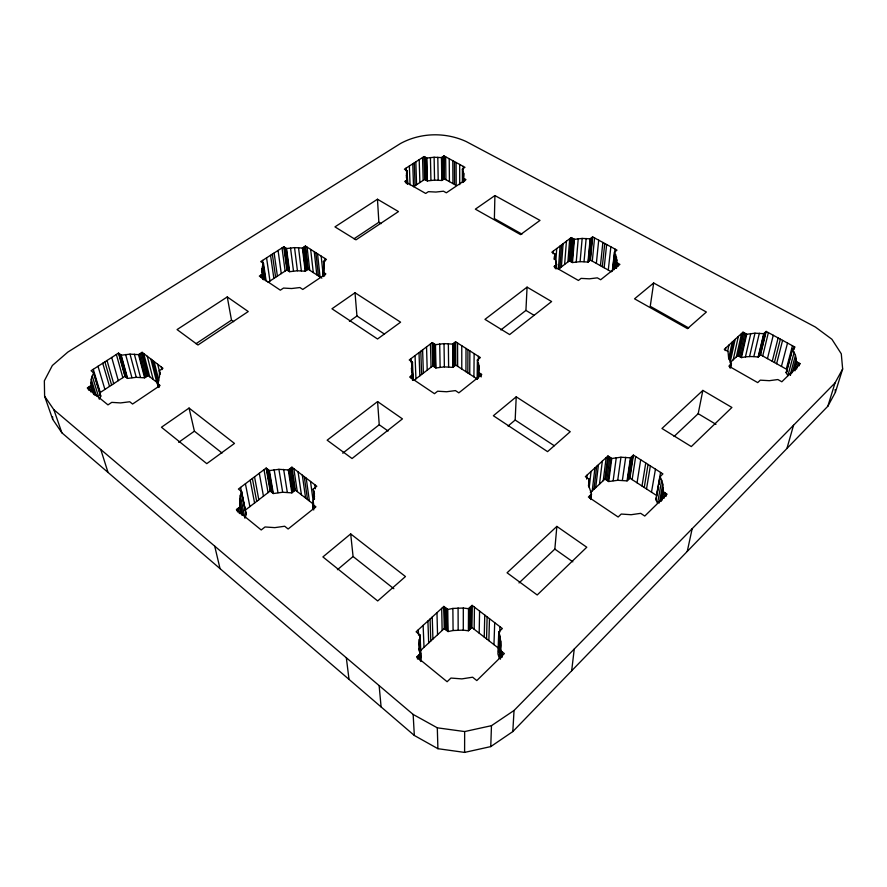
<?xml version="1.0" encoding="UTF-8"?>
<svg xmlns="http://www.w3.org/2000/svg" width="887" height="887" viewBox="0 0 887 887"><rect width="100%" height="100%" fill="white"/><g stroke="black" fill="none" stroke-linecap="round" stroke-linejoin="round"><path stroke-width="1.33" d="M462.393 182.522L462.393 169.04L464.965 167.321L444.032 155.924L441.46 157.598L434.109 157.254L426.824 158.052L424.075 156.544L404.405 169.195L407.155 170.736L407.676 184.23M462.792 176.868L462.792 171.468M463.092 182.09L463.713 173.486L462.393 169.04M463.28 182.035L463.291 171.235M463.313 169.129L463.313 166.423M463.535 180.981L463.546 178.276M498.76 631.987L500.157 636.456L499.292 658.309L497.929 653.885L498.76 631.987L502.341 628.539L472.106 605.355L471.895 627.475L468.38 630.79L463.291 630.125L463.313 608.038L452.869 608.427L447.758 609.48L443.822 606.42L416.114 631.81L420.061 634.981L421.026 656.835L420.36 660.227M463.713 177.533L463.713 173.486M464.522 181.525L464.522 178.819M464.6 752.409L464.655 731.564L491.465 725.677L514.039 710.476L835.044 382.896L842.65 368.97L841.286 353.813L831.917 339.277L815.408 327.059L466.163 141.532C445.429 131.986 420.538 132.551 400.458 143.539L67.878 352.061L52.344 365.511L44.35 380.811L44.605 396.201L52.677 419.307L61.857 432.789L414.329 735.467L437.912 748.695L464.6 752.409L490.766 746.599L512.808 731.575L827.848 406.224L835.388 392.32L842.65 368.97M465.941 371.697L466.008 348.414M467.837 372.928L467.937 349.644M469.733 374.159L469.866 350.875M468.38 630.79L468.513 608.704L472.106 605.355M468.935 630.269L469.079 608.183M470.143 629.127L470.321 607.03M471.341 627.985L471.551 605.876M473.913 376.875L474.135 353.603M474.168 629.249L474.445 607.14M477.151 379.093L477.383 359.934L480.388 357.583L455.652 341.817L452.647 344.112L444.021 343.613L435.473 344.688L432.235 342.604L409.229 359.978L412.477 362.129L413.198 379.913M477.616 378.727L477.649 375.988M477.705 371.886L477.805 363.67M478.37 360.444L478.426 356.33M477.383 359.934L479.013 366.087L478.37 372.374L481.763 374.569L458.834 392.852L455.441 390.602L446.582 391.744L437.635 391.211L434.475 393.684L409.661 377.019L412.821 374.602L411.501 368.371L412.477 362.129M241.841 514.793C240.033 507.253 238.104 499.026 241.641 491.653L238.403 489.047L266.144 468.081L269.393 470.609L273.34 493.538L282.665 492.252L291.856 492.873L295.382 490.112L291.912 467.172L288.297 469.944L278.906 469.323L269.393 470.609M478.293 378.028L478.481 362.971M478.836 376.82L478.891 372.717M478.947 371.975L479.013 366.087M480.022 376.21L480.067 373.471M481.186 376.964L481.231 374.225M479.191 633.152L479.579 611.088M484.247 637.088L484.757 615.046M494.913 195.561L475.354 209.155L520.536 234.6L540.006 220.397L494.913 195.561L494.381 218.612L521.922 234.113M486.553 638.884L487.118 616.853M488.859 640.68L489.48 618.671M493.97 644.649L494.702 622.674M490.766 746.599L491.465 725.677M498.538 651.978L498.96 641.024M499.736 632.187L499.946 626.699M499.902 646.69L500.013 643.951M499.88 658.464L500.889 645.692L500.157 636.456M500.146 658.764L500.867 641.046M500.39 657.932L500.723 649.772M500.523 658.974L500.856 650.825M502.053 657.367L502.286 651.945M508.04 426.037L515.17 420.039L516.223 396.822L570.241 431.692L547.556 451.638L493.372 415.737L516.223 396.822M420.061 634.981L418.919 644.173L419.518 651.524M500.878 329.931L525.924 310.417L527.078 287.133L551.614 301.547L509.637 334.576L484.967 319.364L527.078 287.133M661.281 501.011C663.321 493.05 664.463 484.125 659.995 476.718L662.911 473.913L633.396 455.109L630.469 457.836L627.042 480.887L617.729 480.288L608.726 481.541L604.945 479.069L607.905 456.007L611.764 458.501L620.944 457.226L630.469 457.836M512.808 731.575L514.039 710.476M553.189 253.815L553.377 251.076M554.164 259.226L554.353 256.487M554.453 259.381L555.04 254.037L551.836 252.23L571.228 237.594L574.41 239.346L582.16 238.426L590.154 238.836L592.682 236.907L616.975 250.134L614.458 252.119L612.285 271.267M554.663 259.503L555.04 254.037M555.107 268.251L555.306 265.523M555.672 263.572L556.737 248.537M555.927 268.927L556.216 264.825M556.337 268.606L556.626 264.503L554.641 256.642M560.074 246.009L558.389 269.238L569.354 260.8L571.228 237.594M559.885 268.085L561.593 244.867M561.371 266.943L563.101 243.725M564.631 264.426L566.427 241.22M567.891 261.931L569.731 238.725M406.412 177.965L407.155 170.736M569.842 261.066L571.727 237.86M570.918 261.676L572.814 238.47M571.993 262.275L573.911 239.069M592.682 236.907L590.443 260.113L587.959 262.053L580.109 261.643L572.492 262.552L574.41 239.346M576.24 261.931L578.235 238.725M580.109 261.643L582.16 238.426M519.028 582.936L554.841 549.097L556.859 526.401L586.773 547.235L537.2 594.977L507.076 572.78L556.859 526.401M584.023 261.676L586.152 238.47M587.959 262.053L590.154 238.836M588.347 261.754L590.542 238.536M589.201 261.088L591.418 237.871M590.055 260.412L592.283 237.206M592.294 261.144L594.556 237.927M615.944 268.04L616.831 259.935L614.458 252.119M596.352 263.406L598.703 240.189M607.905 456.007L585.353 476.685L589.223 479.246L589.101 486.697L591.485 494.148L590.853 499.525M600.444 265.679L602.861 242.45M602.306 266.71L604.757 243.481M604.169 267.752L606.653 244.513M608.282 270.036L610.855 246.797M586.684 479.102L587.139 475.044M612.729 269.604L615.057 249.092M588.458 485.998L589.223 479.246M614.037 269.726L615.766 254.669M589.19 487.684L591.052 471.452M615.29 268.229L616.554 257.285M615.877 268.14L616.831 259.935M589.622 498.283L589.944 495.589M616.454 268.329L617.097 262.851M590.531 498.638L591.008 494.591M617.917 266.222L618.239 263.483M592.228 490.888L594.944 467.881M571.671 670.783L574.255 649.029M593.968 489.28L596.707 466.263M595.687 487.673L598.47 464.655M599.479 484.158L602.328 461.118M291.912 467.172L316.792 486.253L313.178 489.103C316.027 495.955 311.337 502.729 313.233 509.526M603.249 480.654L606.165 457.603M93.811 394.538C90.707 387.697 89.454 379.503 93.811 372.895L91.095 370.722L118.481 353.115L121.197 355.221L127.595 378.405L136.254 377.33L144.614 377.829L148.107 375.511L142.12 352.316L138.538 354.645L130.023 354.135L121.197 355.221M605.544 479.457L608.504 456.395M606.83 480.299L609.835 457.248M608.138 481.153L611.165 458.102M608.726 481.541L611.764 458.501M613.15 480.687L616.288 457.625M617.729 480.288L620.944 457.226M323.411 276.156C322.092 271.234 325.851 266.399 323.456 261.488L326.471 259.481L305.438 246.076L302.423 248.038L294.539 247.617L286.545 248.548L283.796 246.774L260.745 261.598L263.494 263.417L266.155 281.146M622.375 480.355L625.701 457.293M653.664 282.986L634.549 298.819L687.48 328.633L706.374 312.024L653.664 282.986L650.249 306.303L688.7 327.935M627.497 480.466L630.923 457.404M628.484 479.534L631.932 456.472M629.471 478.592L632.941 455.53M627.042 480.887L629.925 478.171L633.396 455.109M632.143 479.623L635.669 456.561M637.066 482.805L640.691 459.754M642 486.021L645.747 462.981M644.25 487.484L648.042 464.444M646.512 488.948L650.359 465.919M651.49 492.174L655.449 469.168M660.571 472.427L656.491 495.434L629.925 478.171M661.669 480.344L657.544 503.317L655.914 499.703L659.995 476.718M658.531 487.096L655.914 499.703M659.008 484.391L660.449 476.286M659.318 502.962L662.744 484.069M660.737 501.31L663.188 487.828M662.157 500.068L663.642 491.986M664.041 498.272L665.039 492.884M665.937 496.487L666.436 493.793M263.184 279.582L261.931 268.728L263.494 263.417M674.065 436.459L698.191 413.675L702.848 390.402L731.908 407.466L691.306 446.571L661.968 428.488L702.848 390.402M725.2 350.587L725.743 347.992M727.606 351.496L728.992 345.021M728.582 358.913L732.218 342.049M687.259 551.415L692.17 528.696M729.469 360.166L733.682 340.708M735.146 339.377L730.056 362.728L737.773 355.543L742.984 332.193L746.721 334.255L754.992 333.19L763.729 333.678L766.168 331.416L794.73 346.972L794.031 349.567M729.58 367.562L730.145 364.967M730.178 368.038L731.032 364.147M730.578 367.661L731.431 363.781L728.582 357.627L728.027 351.463L724.269 349.345L742.984 332.193M733.216 359.789L738.35 336.439M736.354 356.873L741.543 333.512M738.35 355.864L743.572 332.514M739.603 356.574L744.858 333.224M740.867 357.284L746.144 333.933M737.773 355.543L741.443 357.605L746.721 334.255M741.443 357.605L745.424 356.884L750.779 333.523M745.424 356.884L749.559 356.552L754.992 333.19M749.559 356.552L753.817 356.596L759.339 333.246M753.817 356.596L758.13 357.04L763.729 333.678M758.507 356.685L764.117 333.324M759.339 355.909L764.949 332.547M760.159 355.133L765.791 331.771M758.13 357.04L760.536 354.778L766.168 331.416M762.698 355.975L768.375 332.614M767.455 358.625L773.242 335.264M772.244 361.286L778.132 337.925M774.418 362.506L780.36 339.144M776.613 363.725L782.589 340.364M781.436 366.409L787.523 343.047M792.468 345.742L786.27 369.103L760.536 354.778M792.313 349.29L794.153 352.294L787.889 375.644L786.104 372.651L792.313 349.29L794.73 346.972M786.481 372.285L792.69 348.935M790.195 374.824L795.439 355.365L794.153 352.294M790.406 375.29L791.115 372.695M792.313 372.74L796.182 358.47L795.439 355.365M793.865 370.655L796.326 361.574L796.182 358.47M794.83 369.691L796.947 361.907M794.996 370.788L795.694 368.194M796.515 369.136L798.289 362.65M798.932 365.987L799.642 363.393M786.935 448.467L793.532 425.261M827.848 406.224L835.044 382.896M245.377 516.966L246.22 514.471L241.641 491.653M158.219 387.153L157.243 383.295L159.46 376.92L159.361 370.677L162.953 368.293L142.12 352.316M93.811 372.895L100.819 396.057L99.311 399.194L92.259 376.044M786.104 372.651L787.29 371.487M419.396 648.807L420.571 653.375L416.746 656.934L447.126 681.726L450.929 678.056L461.85 678.888L472.627 677.213L476.807 680.573L504.37 653.575L500.201 650.326M591.485 494.148L588.391 497.03L618.15 517.01L621.233 514.05L631.134 514.715L640.68 513.34L644.76 516.046L667.068 494.203L663.01 491.575M731.431 363.781L728.87 366.165L757.72 382.607L760.27 380.157L769.328 380.689L777.888 379.547L781.835 381.776L800.251 363.737L796.326 361.574M420.25 650.825L444.232 628.517L443.822 606.42M590.321 492.673L604.945 479.069M337.415 569.709L353.081 556.515L350.687 533.907L322.901 556.925L377.696 600.954L405.459 576.55L350.687 533.907M342.748 453.202L379.237 424.762L377.585 401.578L327.159 440.185L352.05 458.524L402.443 418.886L377.585 401.578M432.235 342.604L432.801 365.865L435.972 367.961L444.365 366.885L452.825 367.384L455.774 365.089L455.652 341.817M266.144 468.081L270.158 491.021L245.189 510.225L240.599 487.395M413.974 380.357L432.801 365.865M240.189 506.765L236.374 509.692L261.21 529.971L265.036 526.967L274.804 527.632L284.705 526.246L288.12 528.996L315.916 506.832L312.49 504.171M556.626 264.503L553.976 266.532L578.424 280.458L581.063 278.385L589.323 278.828L597.328 277.853L600.676 279.738L619.902 264.404L616.576 262.563M178.664 442.325L194.397 431.182L189.064 408.064L161.456 427.246L206.782 463.646L234.478 443.422L189.064 408.064M349.411 321.338L356.951 315.994L355.022 292.754L331.96 308.776L377.54 338.989L400.591 322.169L355.022 292.754M196.038 343.679L231.485 320.14L227.272 296.934L177.067 329.576L197.978 344.988L248.249 311.537L227.272 296.934M283.796 246.774L286.878 269.914L289.583 271.699L297.433 270.779L305.183 271.2L308.144 269.227L305.438 246.076M354.035 238.758L378.871 222.26L377.463 199.231L334.953 226.884L355.975 239.845L398.474 211.572L377.463 199.231M424.075 156.544L424.685 179.396L427.39 180.926L434.563 180.128L441.793 180.471L444.332 178.797L444.032 155.924M127.595 378.405L124.923 376.299L100.264 392.486L93.268 369.325M268.007 282.31L286.878 269.914M424.685 179.396L413.553 186.713L412.754 163.818M91.039 385.535L87.281 387.985L107.97 404.882L111.751 402.365L120.577 402.92L129.735 401.756L132.573 404.04L160.092 385.512L157.243 383.295M261.942 271.4L262.485 274.016L259.326 276.079L280.336 290.182L283.496 288.075L291.657 288.53L299.917 287.543L302.789 289.45L325.862 273.917L322.979 272.065M406.301 175.26L407.399 179.762L404.716 181.502L425.693 193.455L428.377 191.67L435.96 192.047L443.478 191.204L446.338 192.812L465.952 179.606L463.092 178.032M444.232 628.517L448.079 631.566L453.08 630.513L463.291 630.125M463.313 608.038L468.513 608.704M44.605 396.201L53.874 409.716L413.154 714.445L437.302 727.817L464.655 731.564M444.332 178.797L456.184 185.383L456.073 162.487M590.443 260.113L611.376 271.766M569.354 260.8L572.492 262.552M378.871 222.26L381.166 223.635M525.924 310.417L533.952 315.229M698.191 413.675L715.953 424.33M308.144 269.227L321.837 278.119M455.774 365.089L477.073 378.926M356.951 315.994L384.503 334.111M515.17 420.039L554.286 445.751M231.485 320.14L233.658 321.682M379.237 424.762L388.107 431.038M554.841 549.097L572.836 561.837M148.107 375.511L158.307 383.439L152.464 360.255M295.382 490.112L313.632 504.315L310.505 481.441M471.895 627.475L499.093 648.641M194.397 431.182L222.038 453.013M270.158 491.021L273.34 493.538M353.081 556.515L393.839 588.713M99.477 394.97L100.819 396.057M246.22 514.471L241.131 491.243M53.874 409.716L61.857 432.789M100.763 449.487L108.037 472.449M89.166 386.765L90.751 391.899M87.868 387.608L88.667 390.18M90.452 385.923L92.436 392.353M91.272 379.226L96.395 395.946M90.862 382.408L94.82 395.269M93.39 372.551L100.397 395.713M98.013 366.276L104.91 389.437M102.737 363.238L109.533 386.399M104.877 361.852L111.618 385.025M107.017 360.477L113.713 383.661M111.707 357.472L118.293 380.645M116.363 354.467L122.849 377.651M118.902 353.436L125.333 376.62M118.481 353.115L124.923 376.299M120.776 354.9L127.174 378.084M119.834 354.168L126.253 377.352M125.621 354.478L131.93 377.674M130.023 354.135L136.254 377.33M134.347 354.19L140.501 377.385M139.093 354.279L145.158 377.474M138.538 354.645L144.614 377.829M140.323 353.481L146.366 376.676M143.727 353.547L149.692 376.742M141.554 352.682L147.564 375.877M147.275 356.275L153.196 379.459M157.686 383.639L158.662 387.497M150.845 359.013L156.7 382.197M154.094 361.508L158.939 380.822M158.662 384.404L159.316 386.976M159.361 370.677L160.004 373.261M157.698 364.258L160.248 374.569M161.301 367.03L161.944 369.613M214.709 546.137L220.043 568.634M236.973 509.238L237.528 511.91M238.281 508.229L239.39 513.573M239.601 503.018L242.073 515.07M239.601 507.22L240.976 513.917M239.656 499.215L242.938 515.292M240.344 495.412L244.956 518.208M245.411 483.748L249.89 506.61M250.212 480.133L254.58 503.007M252.374 478.492L256.698 501.377M254.547 476.851L258.816 499.747M259.292 473.27L263.45 496.177M264.016 469.7L268.062 492.629M266.654 468.48L270.657 491.409M268.883 470.221L272.841 493.139M267.774 469.345L271.744 492.274M274.138 469.733L277.986 492.662M278.906 469.323L282.665 492.252M283.652 469.4L287.299 492.329M288.297 469.944L291.856 492.873M260.911 275.048L261.321 277.775M290.104 468.558L293.619 491.498M288.863 469.511L292.411 492.44M261.931 268.728L263.594 279.638M262.485 274.016L263.317 279.483M261.987 274.338L262.619 278.44M291.346 467.604L294.839 490.544M262.574 260.423L265.235 278.141M293.83 468.646L297.267 491.586M262.452 266.056L264.514 279.693M266.566 257.851L269.97 281.024M298.065 471.895L301.425 494.824M302.323 475.166L305.605 498.073M270.546 255.301L273.872 278.463M304.263 476.652L307.512 499.547M272.342 254.137L275.635 277.298M306.203 478.137L309.419 501.033M274.138 252.983L277.398 276.145M314.198 505.501L314.563 508.173M278.086 250.444L281.268 273.595M313.022 504.581L313.765 509.947M314.098 491.343L314.464 494.037M313.954 492.773L314.497 496.809M313.178 489.103L314.453 498.505M314.098 496.554L314.464 499.237M314.818 484.745L315.362 488.781M282.022 247.916L285.126 271.067M286.545 248.548L289.583 271.699M286.124 248.271L289.162 271.422M285.17 247.661L288.231 270.812M284.228 247.052L287.299 270.202M290.526 247.916L293.497 271.067M346.329 657.766L349.023 679.387M294.539 247.617L297.433 270.779M298.52 247.661L301.347 270.823M302.423 248.038L305.183 271.2M303.942 247.063L306.669 270.213M302.899 247.728L305.649 270.89M304.973 246.386L307.678 269.537M307.068 247.118L309.74 270.269M310.65 249.402L313.277 272.564M315.894 252.74L318.433 275.912M314.253 251.697L316.814 274.859M317.546 253.793L320.052 276.966M321.172 256.099L323.334 276.556M323.932 261.177L324.21 263.905M323.456 261.488L324.165 268.306M324.42 272.996L324.697 275.724M323.888 269.393L324.176 272.121M323.433 272.353L323.855 276.445M324.808 258.427L325.097 261.155M379.137 685.596L381.1 706.939M835.155 389.57L835.388 392.32M413.154 714.445L414.329 735.467M417.345 656.369L417.478 659.074M419.972 653.93L420.283 660.704M419.141 639.549L419.695 651.812M418.309 629.803L418.564 635.269M419.107 648.253L419.229 650.98M418.664 655.149L418.852 659.207M420.571 653.375L420.926 661.502M419.684 639.948L420.294 653.608M411.246 375.811L411.357 378.549M423.121 625.39L424.019 647.322M412.821 374.602L413.043 380.068M412.023 363.16L412.411 372.74M412.322 374.979L412.555 380.445M411.701 365.233L412.211 377.54M411.047 358.603L411.224 362.705M411.501 368.371L411.668 372.473M407.399 179.762L407.554 183.809M406.723 170.504L407.2 182.633M406.978 180.028L407.089 182.733M406.479 172.987L406.911 183.775M405.958 168.197L406.058 170.892M406.058 180.626L406.168 183.332M409.362 166.002L410.06 184.862M415.038 355.587L415.936 378.849M427.911 621L428.687 642.975M414.296 162.831L415.061 185.716M419.008 352.594L419.828 375.855M422.611 349.877L423.354 373.139M415.826 161.844L416.568 184.729M430.073 619.015L430.805 641.002M420.815 351.23L421.591 374.491M432.235 617.03L432.923 639.039M426.547 346.906L427.212 370.167M437.302 727.817L437.912 748.695M419.196 159.671L419.884 182.556M422.556 157.52L423.188 180.383M430.461 343.945L431.06 367.207M425.45 157.298L426.037 180.161M436.969 612.695L437.546 634.737M424.496 156.777L425.106 179.64M432.745 342.925L433.299 366.198M426.824 158.052L427.39 180.926M426.392 157.819L426.969 180.682M434.963 344.367L435.484 367.628M430.428 157.509L430.938 180.383M433.854 343.646L434.386 366.919M52.621 416.746L52.677 419.307M441.682 608.371L442.147 630.457M435.473 344.688L435.972 367.961M434.109 157.254L434.563 180.128M445.784 607.95L446.161 630.036M437.801 157.287L438.189 180.161M439.708 343.956L440.129 367.229M444.431 606.896L444.83 628.994M447.137 609.003L447.48 631.089M442.746 156.766L443.056 179.629M441.859 157.343L442.192 180.216M441.46 157.598L441.793 180.471M444.021 343.613L444.365 366.885M447.758 609.48L448.079 631.566M443.633 156.19L443.932 179.052M448.356 343.668L448.611 366.941M445.651 156.811L445.917 179.684M449.221 158.751L449.432 181.635M452.869 608.427L453.08 630.513M453.113 343.757L453.29 367.03M452.647 344.112L452.825 367.384M454.443 161.6L454.565 184.496M455.175 342.171L455.319 365.455M454.144 342.959L454.299 366.242M452.813 160.702L452.958 183.598M457.559 343.036L457.648 366.309M458.08 607.939L458.169 630.036M459.688 164.45L459.721 184.673M461.772 345.719L461.783 368.992"/></g></svg>
